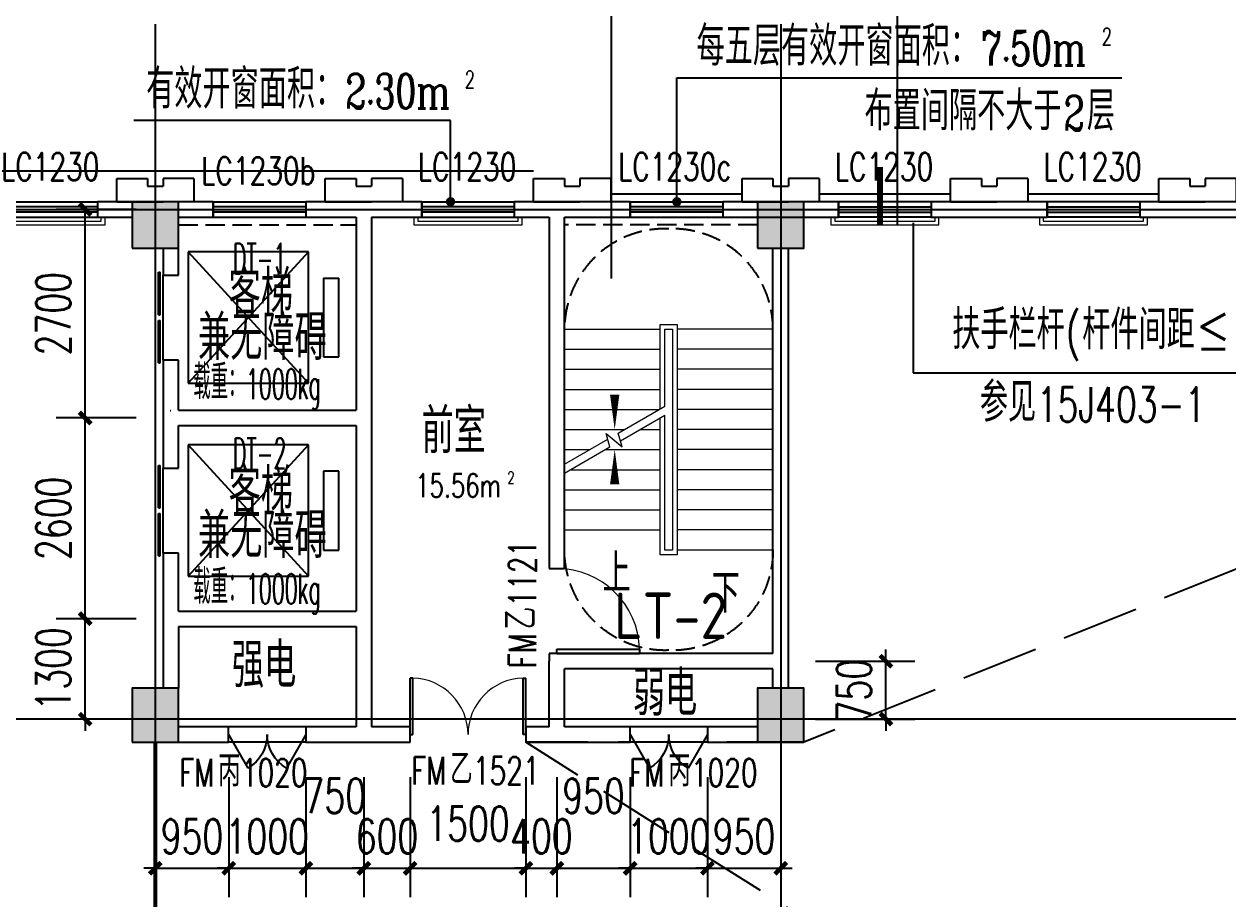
# Model space of a CAD drawing. Extents: x 1738711 to 2346805, y 1189731 to 2516152.
# Drawn here: x 1963885 to 1979477, y 1998231 to 2009559 of the extents above; entities that cross this region are included whole.
import ezdxf

# ---------------------------------------------------------------- set-up
doc = ezdxf.new("R2010")
doc.units = 0
doc.header["$LTSCALE"] = 1000
doc.header["$MEASUREMENT"] = 0
doc.linetypes.add('DASH', pattern=[0.35, 0.25, -0.1])
doc.linetypes.add('复件 140224通州运河二期售楼部条件图_t3$0$X-ME SHAFT SH$0$X-B2$0$WATER_LINE', pattern=[0])
for name, color, linetype, lineweight in [('_0', 7, 'Continuous', 25), ('STAIR', 2, 'Continuous', 5), ('栏杆', 6, 'Continuous', 15)]:
    doc.layers.add(name, color=color, linetype=linetype, lineweight=lineweight)
for name, color, linetype in [('AR-TEXT', 7, 'Continuous'), ('COLUMN', 9, 'Continuous'), ('DIM_IDEN', 3, 'Continuous'), ('DIM_SYMB', 3, 'Continuous'), ('DOTE', 1, 'Continuous'), ('EVTR', 2, 'Continuous'), ('PUB_DIM', 3, 'Continuous'), ('PUB_HATCH', 8, 'Continuous'), ('PUB_TEXT', 7, 'Continuous'), ('SPACE_ALL', 1, 'Continuous'), ('WALL', 40, 'Continuous'), ('WINDOW', 144, 'Continuous'), ('WINDOW_TEXT', 7, 'Continuous'), ('疏散距离', 211, 'DASH'), ('看线', 8, 'Continuous'), ('线脚', 44, 'Continuous')]:
    doc.layers.add(name, color=color, linetype=linetype)
doc.styles.add('_TCH_DIM', font='SIMPLEX', dxfattribs={"bigfont": 'GBCBIG'})
doc.styles.add('_TCH_DIM_T3', font='SIMPLEX', dxfattribs={"width": 0.705882, "bigfont": 'GBCBIG'})
doc.styles.add('_TCH_LABEL', font='COMPLEX', dxfattribs={"bigfont": 'GBCBIG'})
doc.styles.add('_TCH_SPACE', font='SIMPLEX', dxfattribs={"height": 5, "bigfont": 'GBCBIG'})
doc.styles.add('_TCH_WINDOW', font='SIMPLEX', dxfattribs={"height": 3.5, "bigfont": 'GBCBIG'})
doc.styles.get("Standard").update_dxf_attribs({"font": 'gbenor.shx', "bigfont": 'gbcbig.shx'})
doc.dimstyles.new('_TCH_ARCH&&150', dxfattribs={"dimtxt": 446.25, "dimasz": 150, "dimexe": 375, "dimexo": 450, "dimgap": 189.375, "dimtad": 1, "dimdec": 0, "dimzin": 0, "dimdsep": 46, "dimtxsty": '_TCH_DIM_T3', "dimblk": 'ARCHTICK', "dimcen": 0.09, "dimclrt": 7, "dimazin": 2, "dimtfac": 1, "dimtdec": 0, "dimtix": 1, "dimtmove": 2, "dimatfit": 3, "dimfxl": 1, "dimtolj": 1, "dimtzin": 0, "dimarcsym": 0})

# ---------------------------------------------------------------- blocks, each defined once
blk = doc.blocks.new('dgh321')
at = {"layer": 'WALL', "linetype": '复件 140224通州运河二期售楼部条件图_t3$0$X-ME SHAFT SH$0$X-B2$0$WATER_LINE'}
for p, q in [((3247025, -2494105), (3247425, -2494105)), ((3247025, -2494105), (3247025, -2494405)), ((3247425, -2494105), (3247625, -2494105)), ((3248025, -2494105), (3247625, -2494105)), ((3248025, -2494405), (3248025, -2494105)), ((3247425, -2494405), (3247425, -2494305)), ((3247425, -2494305), (3247625, -2494305)), ((3247625, -2494405), (3247625, -2494305)), ((3247025, -2494405), (3247425, -2494405)), ((3248025, -2494405), (3247625, -2494405))]:
    blk.add_line(p, q, dxfattribs=at)
blk = doc.blocks.new('hearherherhr')
at = {"layer": '看线', "linetype": 'DASH'}
for centre, start, end in [((1981792, 1704275), 87.7958, 180), ((1981892, 1704275), 0, 92.2042)]:
    blk.add_arc(centre, 1300, start, end, dxfattribs=at)
blk = doc.blocks.new('hreahearHERH')
at = {"layer": 'DIM_SYMB'}
for points in [[(1982542, 1701285, 0, 0, 0), (1982542, 1704950, 0, 0, 0), (1981142, 1704950, 0, 0, 0), (1981142, 1702975, 0, 120, 0), (1981142, 1703425, 0, 0, 0)], [(1981142, 1701545, 0, 0, 0), (1981142, 1702715, 0, 120, 0), (1981142, 1702265, 0, 0, 0)]]:
    blk.add_lwpolyline(points, format="xyseb", dxfattribs=at)
at = {"layer": 'STAIR'}
for p, q in [((1980492, 1704275), (1981732, 1704275)), ((1981732, 1703244), (1981732, 1704335)), ((1981732, 1704335), (1981952, 1704335)), ((1981792, 1703278), (1981792, 1704275)), ((1981792, 1704275), (1981892, 1704275)), ((1981892, 1704275), (1981892, 1701415)), ((1981952, 1704335), (1981952, 1701355)), ((1983192, 1704275), (1981952, 1704275)), ((1980492, 1704015), (1981732, 1704015)), ((1983192, 1704015), (1981952, 1704015)), ((1980492, 1703755), (1981732, 1703755)), ((1983192, 1703755), (1981952, 1703755)), ((1980492, 1703495), (1981732, 1703495)), ((1983192, 1703495), (1981952, 1703495)), ((1980492, 1703235), (1981717, 1703235)), ((1981189, 1702930), (1981792, 1703278)), ((1981216, 1702830), (1981792, 1703163)), ((1981792, 1701415), (1981792, 1703163)), ((1983192, 1703235), (1981952, 1703235)), ((1981732, 1701355), (1981732, 1703128)), ((1980492, 1702975), (1981267, 1702975)), ((1980492, 1702528), (1981051, 1702850)), ((1981077, 1702750), (1981031, 1702923)), ((1981031, 1702923), (1981237, 1702750)), ((1981237, 1702750), (1981189, 1702930)), ((1981467, 1702975), (1981732, 1702975)), ((1983192, 1702975), (1981952, 1702975)), ((1980492, 1702412), (1981077, 1702750)), ((1980492, 1702715), (1980817, 1702715)), ((1981017, 1702715), (1981732, 1702715)), ((1983192, 1702715), (1981952, 1702715)), ((1980566, 1702455), (1981732, 1702455)), ((1983192, 1702455), (1981952, 1702455)), ((1980492, 1702195), (1981732, 1702195)), ((1983192, 1702195), (1981952, 1702195)), ((1980492, 1701935), (1981732, 1701935)), ((1983192, 1701935), (1981952, 1701935)), ((1980492, 1701675), (1981732, 1701675)), ((1983192, 1701675), (1981952, 1701675)), ((1981952, 1701355), (1981732, 1701355)), ((1981892, 1701415), (1981792, 1701415)), ((1983192, 1701415), (1981952, 1701415))]:
    blk.add_line(p, q, dxfattribs=at)
at = {"layer": '_0'}
blk.add_blockref('hearherherhr', (0, 0), dxfattribs=at)
at = {"layer": '_0', "xscale": -1, "rotation": 180}
blk.add_blockref('hearherherhr', (0, 3405691), dxfattribs=at)
at = {"layer": 'PUB_TEXT', "color": 7, "style": '_TCH_DIM'}
for s, p in [('上', (1980986, 1700863)), ('下', (1982399, 1700603))]:
    blk.add_text(s, height=506, dxfattribs=at).set_placement(p)
blk = doc.blocks.new('haerraeherah')
at = {"layer": '栏杆'}
for points in [[(1950035, 1987459), (1950035, 1987559), (1951435, 1987559), (1951435, 1987459)], [(1950085, 1987459), (1950085, 1987509), (1951385, 1987509), (1951385, 1987459)]]:
    blk.add_lwpolyline(points, dxfattribs=at)
blk = doc.blocks.new('hear5herahera')
at = {"layer": '_0', "xscale": -1, "rotation": 180}
for p in [(13500, 3994518), (18900, 3994518), (24300, 3994518), (27000, 3994518)]:
    blk.add_blockref('haerraeherah', p, dxfattribs=at)
blk = doc.blocks.new('hertaraeherah')
at = {"layer": '疏散距离', "ltscale": 4}
for points in [[(1989985, 2006659), (1973985, 2000259), (1970385, 2000259)], [(1989985, 1987859), (1970385, 2000259)]]:
    blk.add_lwpolyline(points, dxfattribs=at)
blk = doc.blocks.new('_ArchTick')
at = {"color": 0, "linetype": 'ByBlock', "const_width": 0.4}
blk.add_lwpolyline([(-0.5, -0.5), (0.5, 0.5)], dxfattribs=at)
blk = doc.blocks.new('*D2732')
at = {"layer": 'Defpoints', "color": 0, "transparency": 16777216}
for p in [(1973685, 2001309), (1975047, 2001309), (1973685, 2000559)]:
    blk.add_point(p, dxfattribs=at)
at = {"layer": 'PUB_DIM', "color": 0, "lineweight": -2, "transparency": 16777216}
for p, q in [((1975047, 2001309), (1975047, 2001459)), ((1974135, 2001309), (1975422, 2001309)), ((1975047, 2000559), (1975047, 2001309)), ((1974135, 2000559), (1975422, 2000559)), ((1975047, 2000559), (1975047, 2000409))]:
    blk.add_line(p, q, dxfattribs=at)
at = {"layer": 'PUB_DIM', "color": 0, "lineweight": -2, "transparency": 16777216, "xscale": 150, "yscale": 150, "zscale": 150}
for p, rotation in [((1975047, 2001309), 270), ((1975047, 2000559), 90)]:
    blk.add_blockref('_ArchTick', p, dxfattribs=dict(at, rotation=rotation))
at = {"layer": 'PUB_DIM', "color": 7, "transparency": 16777216, "insert": (1974634, 2000934), "char_height": 446.2, "attachment_point": 5, "rotation": 90, "style": '_TCH_DIM_T3'}
blk.add_mtext('\\A1;750', dxfattribs=at)
blk = doc.blocks.new('*D2755')
at = {"layer": 'Defpoints', "color": 0, "transparency": 16777216}
for p in [(1965585, 2000259), (1966535, 2000259), (1966535, 1998628)]:
    blk.add_point(p, dxfattribs=at)
at = {"layer": 'PUB_DIM', "color": 0, "lineweight": -2, "transparency": 16777216}
for p, q in [((1965585, 1999809), (1965585, 1998253)), ((1966535, 1999809), (1966535, 1998253)), ((1965585, 1998628), (1965435, 1998628)), ((1965585, 1998628), (1966535, 1998628)), ((1966535, 1998628), (1966685, 1998628))]:
    blk.add_line(p, q, dxfattribs=at)
at = {"layer": 'PUB_DIM', "color": 0, "lineweight": -2, "transparency": 16777216, "xscale": 150, "yscale": 150, "zscale": 150}
blk.add_blockref('_ArchTick', (1965585, 1998628), dxfattribs=at)
at = {"layer": 'PUB_DIM', "color": 0, "lineweight": -2, "transparency": 16777216, "xscale": 150, "yscale": 150, "zscale": 150, "rotation": 180}
blk.add_blockref('_ArchTick', (1966535, 1998628), dxfattribs=at)
at = {"layer": 'PUB_DIM', "color": 7, "transparency": 16777216, "insert": (1966060, 1999041), "char_height": 446.2, "attachment_point": 5, "style": '_TCH_DIM_T3'}
blk.add_mtext('\\A1;950', dxfattribs=at)
blk = doc.blocks.new('*D2756')
at = {"layer": 'Defpoints', "color": 0, "transparency": 16777216}
for p in [(1966535, 2000259), (1967535, 2000259), (1967535, 1998628)]:
    blk.add_point(p, dxfattribs=at)
at = {"layer": 'PUB_DIM', "color": 0, "lineweight": -2, "transparency": 16777216}
for p, q in [((1966535, 1999809), (1966535, 1998253)), ((1967535, 1999809), (1967535, 1998253)), ((1966535, 1998628), (1966385, 1998628)), ((1966535, 1998628), (1967535, 1998628)), ((1967535, 1998628), (1967685, 1998628))]:
    blk.add_line(p, q, dxfattribs=at)
at = {"layer": 'PUB_DIM', "color": 0, "lineweight": -2, "transparency": 16777216, "xscale": 150, "yscale": 150, "zscale": 150}
blk.add_blockref('_ArchTick', (1966535, 1998628), dxfattribs=at)
at = {"layer": 'PUB_DIM', "color": 0, "lineweight": -2, "transparency": 16777216, "xscale": 150, "yscale": 150, "zscale": 150, "rotation": 180}
blk.add_blockref('_ArchTick', (1967535, 1998628), dxfattribs=at)
at = {"layer": 'PUB_DIM', "color": 7, "transparency": 16777216, "insert": (1967035, 1999041), "char_height": 446.2, "attachment_point": 5, "style": '_TCH_DIM_T3'}
blk.add_mtext('\\A1;1000', dxfattribs=at)
blk = doc.blocks.new('*D2757')
at = {"layer": 'Defpoints', "color": 0, "transparency": 16777216}
for p in [(1967535, 2000259), (1968285, 2000259), (1968285, 1998628)]:
    blk.add_point(p, dxfattribs=at)
at = {"layer": 'PUB_DIM', "color": 0, "lineweight": -2, "transparency": 16777216}
for p, q in [((1967535, 1999809), (1967535, 1998253)), ((1968285, 1999809), (1968285, 1998253)), ((1967535, 1998628), (1968285, 1998628))]:
    blk.add_line(p, q, dxfattribs=at)
at = {"layer": 'PUB_DIM', "color": 0, "lineweight": -2, "transparency": 16777216, "xscale": 150, "yscale": 150, "zscale": 150, "rotation": 180}
blk.add_blockref('_ArchTick', (1967535, 1998628), dxfattribs=at)
at = {"layer": 'PUB_DIM', "color": 0, "lineweight": -2, "transparency": 16777216, "xscale": 150, "yscale": 150, "zscale": 150}
blk.add_blockref('_ArchTick', (1968285, 1998628), dxfattribs=at)
at = {"layer": 'PUB_DIM', "color": 7, "transparency": 16777216, "insert": (1967910, 1999566), "char_height": 446.2, "attachment_point": 5, "style": '_TCH_DIM_T3'}
blk.add_mtext('\\A1;750', dxfattribs=at)
blk = doc.blocks.new('*D2758')
at = {"layer": 'Defpoints', "color": 0, "transparency": 16777216}
for p in [(1968285, 2000259), (1968885, 2000259), (1968885, 1998628)]:
    blk.add_point(p, dxfattribs=at)
at = {"layer": 'PUB_DIM', "color": 0, "lineweight": -2, "transparency": 16777216}
for p, q in [((1968285, 1999809), (1968285, 1998253)), ((1968885, 1999809), (1968885, 1998253)), ((1968285, 1998628), (1968135, 1998628)), ((1968285, 1998628), (1968885, 1998628)), ((1968885, 1998628), (1969035, 1998628))]:
    blk.add_line(p, q, dxfattribs=at)
at = {"layer": 'PUB_DIM', "color": 0, "lineweight": -2, "transparency": 16777216, "xscale": 150, "yscale": 150, "zscale": 150}
blk.add_blockref('_ArchTick', (1968285, 1998628), dxfattribs=at)
at = {"layer": 'PUB_DIM', "color": 0, "lineweight": -2, "transparency": 16777216, "xscale": 150, "yscale": 150, "zscale": 150, "rotation": 180}
blk.add_blockref('_ArchTick', (1968885, 1998628), dxfattribs=at)
at = {"layer": 'PUB_DIM', "color": 7, "transparency": 16777216, "insert": (1968585, 1999041), "char_height": 446.2, "attachment_point": 5, "style": '_TCH_DIM_T3'}
blk.add_mtext('\\A1;600', dxfattribs=at)
blk = doc.blocks.new('*D2759')
at = {"layer": 'Defpoints', "color": 0, "transparency": 16777216}
for p in [(1968885, 2000259), (1970385, 2000259), (1970385, 1998628)]:
    blk.add_point(p, dxfattribs=at)
at = {"layer": 'PUB_DIM', "color": 0, "lineweight": -2, "transparency": 16777216}
for p, q in [((1968885, 1999809), (1968885, 1998253)), ((1970385, 1999809), (1970385, 1998253)), ((1968885, 1998628), (1970385, 1998628))]:
    blk.add_line(p, q, dxfattribs=at)
at = {"layer": 'PUB_DIM', "color": 0, "lineweight": -2, "transparency": 16777216, "xscale": 150, "yscale": 150, "zscale": 150, "rotation": 180}
blk.add_blockref('_ArchTick', (1968885, 1998628), dxfattribs=at)
at = {"layer": 'PUB_DIM', "color": 0, "lineweight": -2, "transparency": 16777216, "xscale": 150, "yscale": 150, "zscale": 150}
blk.add_blockref('_ArchTick', (1970385, 1998628), dxfattribs=at)
at = {"layer": 'PUB_DIM', "color": 7, "transparency": 16777216, "insert": (1969635, 1999206), "char_height": 446.2, "attachment_point": 5, "style": '_TCH_DIM_T3'}
blk.add_mtext('\\A1;1500', dxfattribs=at)
blk = doc.blocks.new('*D2760')
at = {"layer": 'Defpoints', "color": 0, "transparency": 16777216}
for p in [(1970385, 2000259), (1970785, 2000259), (1970785, 1998628)]:
    blk.add_point(p, dxfattribs=at)
at = {"layer": 'PUB_DIM', "color": 0, "lineweight": -2, "transparency": 16777216}
for p, q in [((1970385, 1999809), (1970385, 1998253)), ((1970785, 1999809), (1970785, 1998253)), ((1970385, 1998628), (1970235, 1998628)), ((1970385, 1998628), (1970785, 1998628)), ((1970785, 1998628), (1970935, 1998628))]:
    blk.add_line(p, q, dxfattribs=at)
at = {"layer": 'PUB_DIM', "color": 0, "lineweight": -2, "transparency": 16777216, "xscale": 150, "yscale": 150, "zscale": 150}
blk.add_blockref('_ArchTick', (1970385, 1998628), dxfattribs=at)
at = {"layer": 'PUB_DIM', "color": 0, "lineweight": -2, "transparency": 16777216, "xscale": 150, "yscale": 150, "zscale": 150, "rotation": 180}
blk.add_blockref('_ArchTick', (1970785, 1998628), dxfattribs=at)
at = {"layer": 'PUB_DIM', "color": 7, "transparency": 16777216, "insert": (1970585, 1999041), "char_height": 446.2, "attachment_point": 5, "style": '_TCH_DIM_T3'}
blk.add_mtext('\\A1;400', dxfattribs=at)
blk = doc.blocks.new('*D2761')
at = {"layer": 'Defpoints', "color": 0, "transparency": 16777216}
for p in [(1970785, 2000259), (1971735, 2000259), (1971735, 1998628)]:
    blk.add_point(p, dxfattribs=at)
at = {"layer": 'PUB_DIM', "color": 0, "lineweight": -2, "transparency": 16777216}
for p, q in [((1970785, 1999809), (1970785, 1998253)), ((1971735, 1999809), (1971735, 1998253)), ((1970785, 1998628), (1971735, 1998628))]:
    blk.add_line(p, q, dxfattribs=at)
at = {"layer": 'PUB_DIM', "color": 0, "lineweight": -2, "transparency": 16777216, "xscale": 150, "yscale": 150, "zscale": 150, "rotation": 180}
blk.add_blockref('_ArchTick', (1970785, 1998628), dxfattribs=at)
at = {"layer": 'PUB_DIM', "color": 0, "lineweight": -2, "transparency": 16777216, "xscale": 150, "yscale": 150, "zscale": 150}
blk.add_blockref('_ArchTick', (1971735, 1998628), dxfattribs=at)
at = {"layer": 'PUB_DIM', "color": 7, "transparency": 16777216, "insert": (1971260, 1999566), "char_height": 446.2, "attachment_point": 5, "style": '_TCH_DIM_T3'}
blk.add_mtext('\\A1;950', dxfattribs=at)
blk = doc.blocks.new('*D2762')
at = {"layer": 'Defpoints', "color": 0, "transparency": 16777216}
for p in [(1971735, 2000259), (1972735, 2000259), (1972735, 1998628)]:
    blk.add_point(p, dxfattribs=at)
at = {"layer": 'PUB_DIM', "color": 0, "lineweight": -2, "transparency": 16777216}
for p, q in [((1971735, 1999809), (1971735, 1998253)), ((1972735, 1999809), (1972735, 1998253)), ((1971735, 1998628), (1971585, 1998628)), ((1971735, 1998628), (1972735, 1998628)), ((1972735, 1998628), (1972885, 1998628))]:
    blk.add_line(p, q, dxfattribs=at)
at = {"layer": 'PUB_DIM', "color": 0, "lineweight": -2, "transparency": 16777216, "xscale": 150, "yscale": 150, "zscale": 150}
blk.add_blockref('_ArchTick', (1971735, 1998628), dxfattribs=at)
at = {"layer": 'PUB_DIM', "color": 0, "lineweight": -2, "transparency": 16777216, "xscale": 150, "yscale": 150, "zscale": 150, "rotation": 180}
blk.add_blockref('_ArchTick', (1972735, 1998628), dxfattribs=at)
at = {"layer": 'PUB_DIM', "color": 7, "transparency": 16777216, "insert": (1972235, 1999041), "char_height": 446.2, "attachment_point": 5, "style": '_TCH_DIM_T3'}
blk.add_mtext('\\A1;1000', dxfattribs=at)
blk = doc.blocks.new('*D2763')
at = {"layer": 'Defpoints', "color": 0, "transparency": 16777216}
for p in [(1972735, 2000259), (1973685, 2000259), (1973685, 1998628)]:
    blk.add_point(p, dxfattribs=at)
at = {"layer": 'PUB_DIM', "color": 0, "lineweight": -2, "transparency": 16777216}
for p, q in [((1972735, 1999809), (1972735, 1998253)), ((1973685, 1999809), (1973685, 1998253)), ((1972735, 1998628), (1972585, 1998628)), ((1972735, 1998628), (1973685, 1998628)), ((1973685, 1998628), (1973835, 1998628))]:
    blk.add_line(p, q, dxfattribs=at)
at = {"layer": 'PUB_DIM', "color": 0, "lineweight": -2, "transparency": 16777216, "xscale": 150, "yscale": 150, "zscale": 150}
blk.add_blockref('_ArchTick', (1972735, 1998628), dxfattribs=at)
at = {"layer": 'PUB_DIM', "color": 0, "lineweight": -2, "transparency": 16777216, "xscale": 150, "yscale": 150, "zscale": 150, "rotation": 180}
blk.add_blockref('_ArchTick', (1973685, 1998628), dxfattribs=at)
at = {"layer": 'PUB_DIM', "color": 7, "transparency": 16777216, "insert": (1973210, 1999041), "char_height": 446.2, "attachment_point": 5, "style": '_TCH_DIM_T3'}
blk.add_mtext('\\A1;950', dxfattribs=at)
blk = doc.blocks.new('*D2980')
at = {"layer": 'Defpoints', "color": 0, "transparency": 16777216}
for p in [(1964676, 2001859), (1965785, 2001859), (1965785, 2000559)]:
    blk.add_point(p, dxfattribs=at)
at = {"layer": 'PUB_DIM', "color": 0, "lineweight": -2, "transparency": 16777216}
for p, q in [((1964676, 2001859), (1964676, 2002009)), ((1965335, 2001859), (1964301, 2001859)), ((1964676, 2000559), (1964676, 2001859)), ((1965335, 2000559), (1964301, 2000559)), ((1964676, 2000559), (1964676, 2000409))]:
    blk.add_line(p, q, dxfattribs=at)
at = {"layer": 'PUB_DIM', "color": 0, "lineweight": -2, "transparency": 16777216, "xscale": 150, "yscale": 150, "zscale": 150}
for p, rotation in [((1964676, 2001859), 270), ((1964676, 2000559), 90)]:
    blk.add_blockref('_ArchTick', p, dxfattribs=dict(at, rotation=rotation))
at = {"layer": 'PUB_DIM', "color": 7, "transparency": 16777216, "insert": (1964263, 2001209), "char_height": 446.2, "attachment_point": 5, "rotation": 90, "style": '_TCH_DIM_T3'}
blk.add_mtext('\\A1;1300', dxfattribs=at)
blk = doc.blocks.new('*D2981')
at = {"layer": 'Defpoints', "color": 0, "transparency": 16777216}
for p in [(1964676, 2004459), (1965785, 2004459), (1965785, 2001859)]:
    blk.add_point(p, dxfattribs=at)
at = {"layer": 'PUB_DIM', "color": 0, "lineweight": -2, "transparency": 16777216}
for p, q in [((1965335, 2004459), (1964301, 2004459)), ((1964676, 2001859), (1964676, 2004459)), ((1965335, 2001859), (1964301, 2001859))]:
    blk.add_line(p, q, dxfattribs=at)
at = {"layer": 'PUB_DIM', "color": 0, "lineweight": -2, "transparency": 16777216, "xscale": 150, "yscale": 150, "zscale": 150}
for p, rotation in [((1964676, 2004459), 90), ((1964676, 2001859), 270)]:
    blk.add_blockref('_ArchTick', p, dxfattribs=dict(at, rotation=rotation))
at = {"layer": 'PUB_DIM', "color": 7, "transparency": 16777216, "insert": (1964263, 2003159), "char_height": 446.2, "attachment_point": 5, "rotation": 90, "style": '_TCH_DIM_T3'}
blk.add_mtext('\\A1;2600', dxfattribs=at)
blk = doc.blocks.new('*D2982')
at = {"layer": 'Defpoints', "color": 0, "transparency": 16777216}
for p in [(1964676, 2007159), (1965785, 2007159), (1965785, 2004459)]:
    blk.add_point(p, dxfattribs=at)
at = {"layer": 'PUB_DIM', "color": 0, "lineweight": -2, "transparency": 16777216}
for p, q in [((1965335, 2007159), (1964301, 2007159)), ((1964676, 2004459), (1964676, 2007159)), ((1965335, 2004459), (1964301, 2004459))]:
    blk.add_line(p, q, dxfattribs=at)
at = {"layer": 'PUB_DIM', "color": 0, "lineweight": -2, "transparency": 16777216, "xscale": 150, "yscale": 150, "zscale": 150}
for p, rotation in [((1964676, 2007159), 90), ((1964676, 2004459), 270)]:
    blk.add_blockref('_ArchTick', p, dxfattribs=dict(at, rotation=rotation))
at = {"layer": 'PUB_DIM', "color": 7, "transparency": 16777216, "insert": (1964263, 2005809), "char_height": 446.2, "attachment_point": 5, "rotation": 90, "style": '_TCH_DIM_T3'}
blk.add_mtext('\\A1;2700', dxfattribs=at)
blk = doc.blocks.new('$TCHSYS$WIN2D')
for p, q in [((-0.5, 0.5), (0.5, 0.5)), ((-0.5, 0.5), (-0.5, -0.5)), ((0.5, 0.5), (0.5, -0.5)), ((0.5, 0.167), (-0.5, 0.167)), ((0.5, -0.167), (-0.5, -0.167)), ((-0.5, -0.5), (0.5, -0.5))]:
    blk.add_line(p, q)
blk = doc.blocks.new('$DORLIB2D$00000127')
at = {"color": 0}
for points in [[(-0.533, 0.795), (-0.533, 0.69)], [(-0.033, 0.795), (-0.533, 0.795)], [(-0.033, 0.795), (-0.033, 0.69)], [(0.533, 0.795), (0.033, 0.795)], [(0.033, 0.795), (0.033, 0.69)], [(0.533, 0.795), (0.533, 0.69)], [(-0.033, 0.69), (-0.533, 0.69)], [(0.533, 0.69), (0.033, 0.69)], [(0.5, 0.5), (-0.5, 0.5)]]:
    blk.add_lwpolyline(points, dxfattribs=at)
blk = doc.blocks.new('$DorLib2D$00000001')
for p, q in [((0.45, 0.975), (0.5, 0.975)), ((0.45, 0), (0.45, 0.975)), ((0.5, 0), (0.5, 0.975)), ((0.5, 0), (0.45, 0))]:
    blk.add_line(p, q)
at = {"lineweight": 13}
blk.add_arc((0.475, 0), 0.975, 91.4693, 180, dxfattribs=at)
blk = doc.blocks.new('$DorLib2D$00000231')
at = {"color": 0}
for p, q in [((-0.5, 0), (-0.25, 0.433)), ((0.5, 0), (0.25, 0.433))]:
    blk.add_line(p, q, dxfattribs=at)
for centre, start, end in [((-0.5, 0), 0, 60), ((0.5, 0), 120, 180)]:
    blk.add_arc(centre, 0.5, start, end, dxfattribs=at)
blk = doc.blocks.new('$DorLib2D$00000002')
for p, q in [((-0.5, 0), (-0.5, 0.4875)), ((-0.475, 0.4875), (-0.5, 0.4875)), ((-0.475, 0), (-0.475, 0.4875)), ((0.475, 0), (0.475, 0.4875)), ((0.475, 0.4875), (0.5, 0.4875)), ((0.5, 0), (0.5, 0.4875)), ((-0.5, 0), (-0.475, 0)), ((0.5, 0), (0.475, 0))]:
    blk.add_line(p, q)
at = {"lineweight": 13}
for centre, start, end in [((-0.4875, 0), 0, 88.53072), ((0.4875, 0), 91.46928, 180)]:
    blk.add_arc(centre, 0.4875, start, end, dxfattribs=at)
blk = doc.blocks.new('_FZH')
blk.add_lwpolyline([(-0.5, -0.5), (0.5, -0.5), (0.5, 0.5), (-0.5, 0.5)], close=True)
at = {"layer": 'PUB_HATCH'}
blk.add_solid([(-0.5, -0.5), (0.5, -0.5), (-0.5, 0.5), (0.5, 0.5)], dxfattribs=at)

msp = doc.modelspace()

# ---------------------------------------------------------------- linework, layer by layer
at = {"layer": 'DIM_IDEN'}
for p, q in [((1971493.9, 2006265.3), (1971493.9, 2018441.9)), ((1975196.2, 2006959.3), (1975196.2, 2018455.3)), ((1972339.7, 2007259.1), (1972339.7, 2008865)), ((1972339.7, 2008865), (1978104, 2008865)), ((1969408.4, 2008309.3), (1965308.4, 2008309.3)), ((1969408.4, 2007259.1), (1969408.4, 2008309.3)), ((1975401.2, 2006984.9), (1975401.2, 2005042.6)), ((1975401.2, 2005042.6), (1980476.3, 2005042.6))]:
    msp.add_line(p, q, dxfattribs=at)
at = {"layer": 'DIM_IDEN', "const_width": 75}
msp.add_lwpolyline([(1974971.2, 2006959.3), (1974971.2, 2007709.3)], dxfattribs=at)
at = {"layer": 'DIM_IDEN', "const_width": 60}
for points in [[(1969408.4, 2007229.1, 1), (1969408.4, 2007289.1, 1)], [(1972339.7, 2007229.1, 1), (1972339.7, 2007289.1, 1)]]:
    msp.add_lwpolyline(points, format="xyb", close=True, dxfattribs=at)
at = {"layer": 'DIM_IDEN'}
for points in [[(1975401.2, 2006984.9, 1), (1975401.2, 2006984.9, 1)], [(1971493.9, 2006265.3, 1), (1971493.9, 2006265.3, 1)]]:
    msp.add_lwpolyline(points, format="xyb", close=True, dxfattribs=at)
at = {"layer": 'DOTE'}
for p, q in [((1965584.6, 2009559.1), (1965584.6, 1984959.1)), ((1973684.6, 2009559.1), (1973684.6, 1984959.1)), ((1930784.6, 2007159.1), (1992284.6, 2007159.1)), ((1992284.6, 2000559.1), (1930784.6, 2000559.1))]:
    msp.add_line(p, q, dxfattribs=at)
at = {"layer": 'EVTR', "linetype": '复件 140224通州运河二期售楼部条件图_t3$0$X-ME SHAFT SH$0$X-B2$0$WATER_LINE'}
for p, q in [((1967569.6, 2006609.1), (1966009.6, 2006609.1)), ((1966009.6, 2006609.1), (1966009.6, 2004909.1)), ((1967569.6, 2006609.1), (1966009.6, 2004909.1)), ((1966009.6, 2006609.1), (1967569.6, 2004909.1)), ((1967569.6, 2004909.1), (1967569.6, 2006609.1)), ((1967764.6, 2006269.1), (1967764.6, 2005249.1)), ((1967764.6, 2006269.1), (1967959.6, 2006269.1)), ((1967959.6, 2005249.1), (1967959.6, 2006269.1)), ((1967764.6, 2005249.1), (1967959.6, 2005249.1)), ((1966009.6, 2004909.1), (1967569.6, 2004909.1)), ((1967569.6, 2004109.1), (1966009.6, 2004109.1)), ((1966009.6, 2004109.1), (1966009.6, 2002409.1)), ((1967569.6, 2004109.1), (1966009.6, 2002409.1)), ((1966009.6, 2004109.1), (1967569.6, 2002409.1)), ((1967569.6, 2002409.1), (1967569.6, 2004109.1)), ((1967959.6, 2003769.1), (1967764.6, 2003769.1)), ((1967764.6, 2003769.1), (1967764.6, 2002749.1)), ((1967959.6, 2002749.1), (1967959.6, 2003769.1)), ((1967764.6, 2002749.1), (1967959.6, 2002749.1)), ((1966009.6, 2002409.1), (1967569.6, 2002409.1))]:
    msp.add_line(p, q, dxfattribs=at)
at = {"layer": 'WALL', "linetype": '复件 140224通州运河二期售楼部条件图_t3$0$X-ME SHAFT SH$0$X-B2$0$WATER_LINE'}
for p, q in [((1965284.6, 2007259.1), (1964834.6, 2007259.1)), ((1964834.6, 2007259.1), (1964834.6, 2007059.1)), ((1966334.6, 2007259.1), (1965884.6, 2007259.1)), ((1966334.6, 2007059.1), (1966334.6, 2007259.1)), ((1968284.6, 2007259.1), (1967534.6, 2007259.1)), ((1967534.6, 2007259.1), (1967534.6, 2007059.1)), ((1969034.6, 2007259.1), (1968284.6, 2007259.1)), ((1969034.6, 2007059.1), (1969034.6, 2007259.1)), ((1970784.6, 2007259.1), (1970234.6, 2007259.1)), ((1970234.6, 2007259.1), (1970234.6, 2007059.1)), ((1971734.6, 2007259.1), (1970784.6, 2007259.1)), ((1971734.6, 2007059.1), (1971734.6, 2007259.1)), ((1974434.6, 2007259.1), (1972934.6, 2007259.1)), ((1972934.6, 2007259.1), (1972934.6, 2007059.1)), ((1974434.6, 2007059.1), (1974434.6, 2007259.1)), ((1977134.6, 2007259.1), (1975634.6, 2007259.1)), ((1975634.6, 2007259.1), (1975634.6, 2007059.1)), ((1977134.6, 2007059.1), (1977134.6, 2007259.1)), ((1979834.6, 2007259.1), (1978334.6, 2007259.1)), ((1978334.6, 2007259.1), (1978334.6, 2007059.1)), ((1964834.6, 2007059.1), (1965284.6, 2007059.1)), ((1965884.6, 2007059.1), (1966334.6, 2007059.1)), ((1967534.6, 2007059.1), (1968184.6, 2007059.1)), ((1968384.6, 2007059.1), (1969034.6, 2007059.1)), ((1970234.6, 2007059.1), (1970684.6, 2007059.1)), ((1970884.6, 2007059.1), (1971734.6, 2007059.1)), ((1972934.6, 2007059.1), (1974434.6, 2007059.1)), ((1975634.6, 2007059.1), (1977134.6, 2007059.1)), ((1978334.6, 2007059.1), (1979834.6, 2007059.1)), ((1965884.6, 2004559.1), (1968184.6, 2004559.1)), ((1965884.6, 2004359.1), (1968184.6, 2004359.1)), ((1965884.6, 2001959.1), (1968184.6, 2001959.1)), ((1965884.6, 2001759.1), (1968184.6, 2001759.1))]:
    msp.add_line(p, q, dxfattribs=at)
at = {"layer": 'WALL'}
for p, q in [((1968184.6, 2007059.1), (1968184.6, 2004559.1)), ((1968384.6, 2007059.1), (1968384.6, 2004459.1)), ((1970684.6, 2007059.1), (1970684.6, 2002509.1)), ((1970884.6, 2002509.1), (1970884.6, 2007059.1)), ((1965684.6, 2006659.1), (1965684.6, 2006309.1)), ((1965884.6, 2006309.1), (1965884.6, 2006659.1)), ((1973584.6, 2001409.1), (1973584.6, 2006659.1)), ((1973784.6, 2001309.1), (1973784.6, 2006659.1)), ((1965684.6, 2006309.1), (1965884.6, 2006309.1)), ((1965884.6, 2005209.1), (1965684.6, 2005209.1)), ((1965684.6, 2005209.1), (1965684.6, 2004559.1)), ((1965884.6, 2004559.1), (1965884.6, 2005209.1)), ((1965684.6, 2004559.1), (1965684.6, 2004459.1)), ((1965684.6, 2004459.1), (1965684.6, 2003809.1)), ((1965785.2, 2004551.7), (1965777.8, 2004551.2)), ((1968384.6, 2004459.1), (1968384.6, 2001859.1)), ((1965884.6, 2003809.1), (1965884.6, 2004359.1)), ((1968184.6, 2004359.1), (1968184.6, 2001959.1)), ((1965684.6, 2003809.1), (1965884.6, 2003809.1)), ((1965884.6, 2002709.1), (1965684.6, 2002709.1)), ((1965684.6, 2002709.1), (1965684.6, 2001959.1)), ((1965884.6, 2001959.1), (1965884.6, 2002709.1)), ((1970684.6, 2002509.1), (1970884.6, 2002509.1)), ((1965684.6, 2001959.1), (1965684.6, 2001859.1)), ((1965884.6, 2001959.1), (1965884.6, 2001959.1)), ((1965684.6, 2001859.1), (1965684.6, 2000959.1)), ((1965884.6, 2001759.1), (1965884.6, 2000959.1)), ((1968184.6, 2001759.1), (1968184.6, 2000459.1)), ((1968384.6, 2001859.1), (1968384.6, 2000459.1)), ((1970884.6, 2001409.1), (1970684.6, 2001409.1)), ((1970684.6, 2001409.1), (1970684.6, 2001309.1)), ((1970684.6, 2000459.1), (1970684.6, 2001309.1)), ((1973584.6, 2001409.1), (1970884.6, 2001409.1)), ((1973784.6, 2000959.1), (1973784.6, 2001309.1)), ((1970884.6, 2000459.1), (1970884.6, 2001209.1)), ((1973584.6, 2001209.1), (1970884.6, 2001209.1)), ((1973584.6, 2000959.1), (1973584.6, 2001209.1)), ((1966534.6, 2000459.1), (1965884.6, 2000459.1)), ((1966534.6, 2000259.1), (1966534.6, 2000459.1)), ((1968184.6, 2000459.1), (1967534.6, 2000459.1)), ((1967534.6, 2000459.1), (1967534.6, 2000259.1)), ((1968884.6, 2000459.1), (1968384.6, 2000459.1)), ((1968884.6, 2000259.1), (1968884.6, 2000459.1)), ((1970684.6, 2000459.1), (1970384.6, 2000459.1)), ((1970384.6, 2000459.1), (1970384.6, 2000259.1)), ((1971734.6, 2000459.1), (1970884.6, 2000459.1)), ((1971734.6, 2000259.1), (1971734.6, 2000459.1)), ((1973384.6, 2000459.1), (1972734.6, 2000459.1)), ((1972734.6, 2000459.1), (1972734.6, 2000259.1)), ((1965884.6, 2000259.1), (1966534.6, 2000259.1)), ((1967534.6, 2000259.1), (1968284.6, 2000259.1)), ((1968284.6, 2000259.1), (1968884.6, 2000259.1)), ((1970384.6, 2000259.1), (1970784.6, 2000259.1)), ((1970784.6, 2000259.1), (1971734.6, 2000259.1)), ((1972734.6, 2000259.1), (1973384.6, 2000259.1))]:
    msp.add_line(p, q, dxfattribs=at)
at = {"layer": 'WINDOW'}
for p, q in [((1967534.6, 2000459.1), (1966534.6, 2000459.1)), ((1972734.6, 2000459.1), (1971734.6, 2000459.1)), ((1967534.6, 2000259.1), (1966534.6, 2000259.1)), ((1972734.6, 2000259.1), (1971734.6, 2000259.1))]:
    msp.add_line(p, q, dxfattribs=at)
at = {"layer": 'WINDOW', "color": 4, "linetype": 'DASH', "ltscale": 2, "const_width": 50}
msp.add_lwpolyline([(1965584.6, 2000259.1), (1965584.6, 1994259.1)], dxfattribs=at)
at = {"layer": '看线', "linetype": 'DASH'}
for p, q in [((1965884.6, 2006959.1), (1968184.6, 2006959.1)), ((1973384.6, 2006959.1), (1970884.6, 2006959.1))]:
    msp.add_line(p, q, dxfattribs=at)
at = {"layer": '线脚', "color": 8, "linetype": '复件 140224通州运河二期售楼部条件图_t3$0$X-ME SHAFT SH$0$X-B2$0$WATER_LINE'}
for p, q in [((1971484.6, 2007359.1), (1973184.6, 2007359.1)), ((1974184.6, 2007359.1), (1975884.6, 2007359.1)), ((1976884.6, 2007359.1), (1978584.6, 2007359.1))]:
    msp.add_line(p, q, dxfattribs=at)
msp.add_lwpolyline([(1952584.6, 2007659.1), (1970484.6, 2007659.1)], dxfattribs=at)

# ---------------------------------------------------------------- block references
at = {"layer": '_0'}
for name, p in [('hear5herahera', (0, 0)), ('hreahearHERH', (-9607.3, 301333.7)), ('hertaraeherah', (0, 0))]:
    msp.add_blockref(name, p, dxfattribs=at)
at = {"layer": 'COLUMN', "linetype": '复件 140224通州运河二期售楼部条件图_t3$0$X-ME SHAFT SH$0$X-B2$0$WATER_LINE'}
for p, xscale, yscale, zscale, rotation in [((1965584.6, 2006959.1), 600.0000007620547, 600.0000004395843, 600.0000004395843, 1.958787972375843e-08), ((1973684.6, 2006959.1), 599.9999998132698, 600.0000003085006, 600.0000003085006, 8.982410239400789e-09), ((1965584.6, 2000609.1), 599.9999998072162, 700.0000002908055, 700.0000002908055, 359.9999999988883), ((1973684.6, 2000609.1), 599.9999996582046, 700.0000001995359, 700.0000001995359, 359.9999999735197)]:
    msp.add_blockref('_FZH', p, dxfattribs=dict(at, xscale=xscale, yscale=yscale, zscale=zscale, rotation=rotation))
at = {"layer": 'WALL', "linetype": '复件 140224通州运河二期售楼部条件图_t3$0$X-ME SHAFT SH$0$X-B2$0$WATER_LINE', "xscale": -1, "rotation": 180}
for p in [(-1281940.6, -486845.8), (-1279240.6, -486845.8), (-1276540.6, -486845.8), (-1273840.6, -486845.8), (-1271140.6, -486845.8), (-1268440.6, -486845.8)]:
    msp.add_blockref('dgh321', p, dxfattribs=at)
at = {"layer": 'WINDOW', "linetype": '复件 140224通州运河二期售楼部条件图_t3$0$X-ME SHAFT SH$0$X-B2$0$WATER_LINE'}
ref = msp.add_blockref('$TCHSYS$WIN2D', (1964234.6, 2007159.1), dxfattribs=dict(at, xscale=1200, yscale=200, zscale=1200))
ref.add_attrib('A', 'LC1230', (1963586.6, 2007533.4), dxfattribs={"layer": 'WINDOW_TEXT', "linetype": '复件 140224通州运河二期售楼部条件图_t3$0$X-ME SHAFT SH$0$X-B2$0$WATER_LINE', "ltscale": 0.5, "height": 357, "style": '_TCH_WINDOW', "width": 0.705882})
ref = msp.add_blockref('$TCHSYS$WIN2D', (1966934.6, 2007159.1), dxfattribs=dict(at, xscale=1200, yscale=200, zscale=1200))
ref.add_attrib('A', 'LC1230b', (1966178.6, 2007480.6), dxfattribs={"layer": 'WINDOW_TEXT', "linetype": '复件 140224通州运河二期售楼部条件图_t3$0$X-ME SHAFT SH$0$X-B2$0$WATER_LINE', "ltscale": 0.5, "height": 357, "style": '_TCH_WINDOW', "width": 0.705882})
ref = msp.add_blockref('$TCHSYS$WIN2D', (1969634.6, 2007159.1), dxfattribs=dict(at, xscale=1200, yscale=200, zscale=1200))
ref.add_attrib('A', 'LC1230', (1968986.6, 2007533.4), dxfattribs={"layer": 'WINDOW_TEXT', "linetype": '复件 140224通州运河二期售楼部条件图_t3$0$X-ME SHAFT SH$0$X-B2$0$WATER_LINE', "ltscale": 0.5, "height": 357, "style": '_TCH_WINDOW', "width": 0.705882})
ref = msp.add_blockref('$TCHSYS$WIN2D', (1972334.6, 2007159.1), dxfattribs=dict(at, xscale=1200, yscale=200, zscale=1200))
ref.add_attrib('A', 'LC1230c', (1971578.6, 2007533.4), dxfattribs={"layer": 'WINDOW_TEXT', "linetype": '复件 140224通州运河二期售楼部条件图_t3$0$X-ME SHAFT SH$0$X-B2$0$WATER_LINE', "ltscale": 0.5, "height": 357, "style": '_TCH_WINDOW', "width": 0.705882})
ref = msp.add_blockref('$TCHSYS$WIN2D', (1975034.6, 2007159.1), dxfattribs=dict(at, xscale=-1200, yscale=200, zscale=-1200))
ref.add_attrib('A', 'LC1230', (1974386.6, 2007533.4), dxfattribs={"layer": 'WINDOW_TEXT', "linetype": '复件 140224通州运河二期售楼部条件图_t3$0$X-ME SHAFT SH$0$X-B2$0$WATER_LINE', "ltscale": 0.5, "height": 357, "style": '_TCH_WINDOW', "width": 0.705882})
ref = msp.add_blockref('$TCHSYS$WIN2D', (1977734.6, 2007159.1), dxfattribs=dict(at, xscale=-1200, yscale=200, zscale=-1200))
ref.add_attrib('A', 'LC1230', (1977086.6, 2007533.4), dxfattribs={"layer": 'WINDOW_TEXT', "linetype": '复件 140224通州运河二期售楼部条件图_t3$0$X-ME SHAFT SH$0$X-B2$0$WATER_LINE', "ltscale": 0.5, "height": 357, "style": '_TCH_WINDOW', "width": 0.705882})
at = {"layer": 'WINDOW', "linetype": '复件 140224通州运河二期售楼部条件图_t3$0$X-ME SHAFT SH$0$X-B2$0$WATER_LINE', "xscale": 1100, "yscale": -199.9999999743886, "zscale": 1100, "rotation": 270.0000001475325}
for p in [(1965784.6, 2005759.1), (1965784.6, 2003259.1)]:
    msp.add_blockref('$DORLIB2D$00000127', p, dxfattribs=at)
at = {"layer": 'WINDOW'}
for name, p, xscale, yscale, zscale, rotation in [('$DorLib2D$00000001', (1970784.6, 2001959.1), -1100, -1100, -1100, 89.99999984016144), ('$DorLib2D$00000002', (1969634.6, 2000359.1), -1500, -1500, -1500, 179.9999998841856), ('$DorLib2D$00000231', (1967034.6, 2000359.1), -1000, 1000, -1000, 179.999999846705), ('$DorLib2D$00000231', (1972234.6, 2000359.1), -1000, 1000, -1000, 179.9999998429446)]:
    msp.add_blockref(name, p, dxfattribs=dict(at, xscale=xscale, yscale=yscale, zscale=zscale, rotation=rotation))

# ---------------------------------------------------------------- texts
at = {"layer": 'AR-TEXT', "style": '_TCH_DIM_T3'}
for s, height, width, p in [('DT-1', 391, 0.49827, (1966588.9, 2006327.1)), ('载重：', 443.69, 0.705882, (1966076, 2004702.1)), ('1000kg', 391, 0.49827, (1966760, 2004702.1)), ('DT-2', 391, 0.49827, (1966588.9, 2003805.8)), ('载重：', 443.69, 0.705882, (1966076, 2002050.8)), ('1000kg', 391, 0.49827, (1966760, 2002050.8))]:
    msp.add_text(s, height=height, dxfattribs=dict(at, width=width)).set_placement(p)
at = {"layer": 'AR-TEXT'}
for s, height, p in [('客梯', 578.72, (1966534, 2005791.4)), ('兼无障碍', 578.72, (1966137.9, 2005210.1)), ('前室', 578.72, (1969033.5, 2004001.2)), ('客梯', 578.72, (1966534, 2003225.1)), ('兼无障碍', 578.72, (1966137.9, 2002646.7)), ('LT-2', 600, (1971526.4, 2001597.9)), ('强电', 578.72, (1966577, 2000969)), ('弱电', 578.72, (1971769.5, 2000604.6))]:
    msp.add_text(s, height=height, dxfattribs=at).set_placement(p)
at = {"layer": 'PUB_TEXT', "color": 7}
for s, height, style, p in [('每五层有效开窗面积：', 506.38, '_TCH_LABEL', (1972595.3, 2009022.5)), ('有效开窗面积：', 506.38, '_TCH_LABEL', (1965465.9, 2008466.8)), ('布置间隔不大于', 506.38, '_TCH_LABEL', (1974770.2, 2008182.5)), ('层', 506.4, '_TCH_LABEL', (1977650.5, 2008182.5)), ('扶手栏杆', 506.38, '_TCH_DIM', (1975906.2, 2005348.8)), ('杆件间距≤', 506.38, '_TCH_DIM', (1977590.7, 2005348.8)), ('参见', 506.38, '_TCH_DIM', (1976263.9, 2004410.3))]:
    msp.add_text(s, height=height, dxfattribs=dict(at, style=style)).set_placement(p)
at = {"layer": 'PUB_TEXT', "color": 7, "width": 0.705882}
for s, height, style, p in [('7.50m', 446.25, '_TCH_LABEL', (1976281.5, 2009022.5)), ('2', 223.1, '_TCH_LABEL', (1977841.5, 2009285)), ('2', 223.1, '_TCH_LABEL', (1969591.2, 2008729.3)), ('2.30m', 446.25, '_TCH_LABEL', (1968046.2, 2008466.8)), ('2', 446.2, '_TCH_LABEL', (1977350.5, 2008182.5)), ('(', 446.2, '_TCH_DIM', (1977380.7, 2005348.8)), ('15J403-1', 446.25, '_TCH_DIM', (1977001.1, 2004410.3))]:
    msp.add_text(s, height=height, dxfattribs=dict(at, style=style)).set_placement(p)
at = {"layer": 'SPACE_ALL', "color": 0, "style": '_TCH_SPACE', "width": 0.705882}
for s, height, p in [('15.56m', 306, (1968951.4, 2003431.1)), ('2', 153, (1970144.5, 2003611.1))]:
    msp.add_text(s, height=height, dxfattribs=at).set_placement(p)
at = {"layer": 'WINDOW_TEXT', "style": '_TCH_WINDOW', "width": 0.705882}
for s, rotation, p in [('1121', 90, (1970519.6, 2002016.5)), ('FM', 90, (1970519.6, 2001217.6)), ('FM', 360, (1965894, 1999687)), ('1020', 360, (1966692.9, 1999687)), ('FM', 360, (1968898.5, 1999713.3)), ('1521', 360, (1969697.4, 1999713.3)), ('FM', 360, (1971722.9, 1999687)), ('1020', 360, (1972521.8, 1999687))]:
    msp.add_text(s, height=357, rotation=rotation, dxfattribs=at).set_placement(p)
at = {"layer": 'WINDOW_TEXT', "style": '_TCH_WINDOW'}
for s, rotation, p in [('乙', 90, (1970519.6, 2001721.6)), ('丙', 360, (1966398, 1999687)), ('乙', 360, (1969402.5, 1999713.3)), ('丙', 360, (1972226.9, 1999687))]:
    msp.add_text(s, height=405.1, rotation=rotation, dxfattribs=at).set_placement(p)

# ---------------------------------------------------------------- dimensions: what is measured, and where the dimension line sits
at = {"layer": 'PUB_DIM'}
for p1, p2, distance, picture, middle in [((1965784.6, 2004459.1), (1965784.6, 2007159.1), 1108.8, '*D2982', (1964263.3, 2005809.1)), ((1965784.6, 2001859.1), (1965784.6, 2004459.1), 1108.8, '*D2981', (1964263.3, 2003159.1)), ((1965784.6, 2000559.1), (1965784.6, 2001859.1), 1108.8, '*D2980', (1964263.3, 2001209.1)), ((1973684.6, 2000559.1), (1973684.6, 2001309.1), -1362.3, '*D2732', (1974634.5, 2000934.1)), ((1965584.6, 2000259.1), (1966534.6, 2000259.1), -1631, '*D2755', (1966059.6, 1999040.6)), ((1966534.6, 2000259.1), (1967534.6, 2000259.1), -1631, '*D2756', (1967034.6, 1999040.6)), ((1968284.6, 2000259.1), (1968884.6, 2000259.1), -1631, '*D2758', (1968584.6, 1999040.6)), ((1970384.6, 2000259.1), (1970784.6, 2000259.1), -1631, '*D2760', (1970584.6, 1999040.6)), ((1971734.6, 2000259.1), (1972734.6, 2000259.1), -1631, '*D2762', (1972234.6, 1999040.6)), ((1972734.6, 2000259.1), (1973684.6, 2000259.1), -1631, '*D2763', (1973209.6, 1999040.6))]:
    dim = msp.add_aligned_dim(p1=p1, p2=p2, distance=distance, dimstyle='_TCH_ARCH&&150', dxfattribs=at)
    dim.commit()
    dim.dimension.update_dxf_attribs({"geometry": picture, "text_midpoint": middle})
for base, p1, p2, picture, middle in [((1968284.6, 1998628.1), (1967534.6, 2000259.1), (1968284.6, 2000259.1), '*D2757', (1967909.6, 1999565.6)), ((1970384.6, 1998628.1), (1968884.6, 2000259.1), (1970384.6, 2000259.1), '*D2759', (1969634.6, 1999206.4)), ((1971734.6, 1998628.1), (1970784.6, 2000259.1), (1971734.6, 2000259.1), '*D2761', (1971259.6, 1999565.6))]:
    dim = msp.add_linear_dim(base=base, p1=p1, p2=p2, angle=360, dimstyle='_TCH_ARCH&&150', dxfattribs=at)
    dim.commit()
    dim.dimension.update_dxf_attribs({"geometry": picture, "text_midpoint": middle, "dimtype": 129})

doc.saveas('drawing.dxf')
